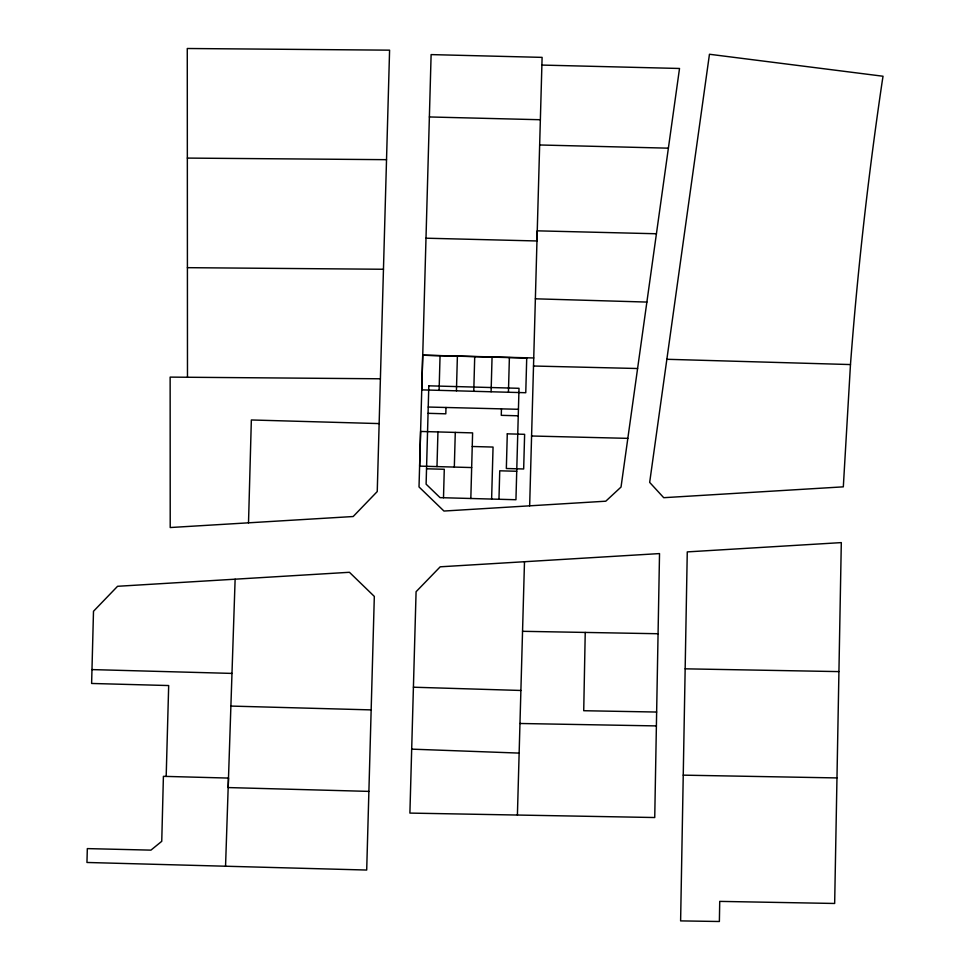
<?xml version="1.0" encoding="UTF-8"?>
<svg xmlns="http://www.w3.org/2000/svg" width="970" height="970" viewBox="0 0 970 970"><rect width="100%" height="100%" fill="white"/><g stroke="black" fill="none" stroke-linecap="round" stroke-linejoin="round"><path stroke-width="1.45" d="M683.244 775.151L687.269 551.894L841.305 542.606L834.661 903.47L719.728 901.385L719.376 921.5L680.613 920.894L683.244 775.151L836.916 777.928M585.237 632.416L583.722 710.719L656.641 712.041M656.387 725.912L654.738 817.528L409.898 813.09L416.082 591.712L440.21 566.807L659.527 553.579L656.387 725.912L519.968 723.487M368.915 791.387L228.192 787.567L228.508 778.073L163.409 776.339L161.748 841.317L150.932 850.132L87.324 848.604L86.96 862.476L366.696 870.041L374.323 596.417L349.43 572.288L117.564 586.292L93.496 611.27L91.617 683.462L168.683 685.547L166.185 776.412M248.514 522.83L251.351 419.974L379.137 423.587M436.985 466.606L437.943 431.941M439.107 390.34L440.053 355.675M443.496 497.743L444.284 469.274L426.533 468.789M445.982 407.485L445.812 413.814L428.061 413.317M454.324 467.079L455.282 432.414M456.433 390.813L457.391 356.148M470.826 498.495L472.608 432.887L420.616 431.456L419.658 466.121L471.65 467.552M473.772 391.298L474.718 356.633M491.099 391.771L492.057 357.105M491.62 499.065L493.051 447.061L472.257 446.491M498.968 499.259L499.744 470.802L516.731 471.262M501.454 408.867L501.272 415.33L518.259 415.803M508.438 392.244L509.383 357.578M517.41 815.055L524.491 561.727M529.656 505.843L537.247 230.836L656.423 233.758M426 238.196L536.968 240.972L542.109 57.375L431.116 54.599L421.768 389.867L525.764 392.729L526.722 358.063L422.726 355.202L419.016 486.952L443.957 511.044L605.777 501.199L621.03 487.049L679.521 68.47L541.89 65.075M225.549 866.222L235.128 579.199M850.472 364.562L843.318 486.843L663.722 497.695L649.67 482.393L709.458 54.259L883.039 76.242L882.227 81.31C868.32 175.315 857.625 269.793 850.472 364.562L666.863 359.288M187.343 158.086L386.521 159.674M187.404 267.671L383.465 269.26M380.398 378.785L170.138 377.112L170.211 527.534L353.177 516.525L377.245 491.56L389.588 50.161L187.271 48.5L187.477 377.257M522.539 631.312L658.072 633.737M685.159 668.827L838.832 671.604M429.37 116.958L540.375 119.734M539.659 144.979L668.391 148.167M422.726 355.202L533.718 357.966M533.488 366.017L637.593 368.515M428.231 407.036L518.441 409.291M531.548 436.003L627.832 438.355M91.968 669.591L231.988 673.41M230.896 706.075L371.158 709.894M535.355 298.808L646.881 302.07M413.414 687.209L520.902 690.47M411.692 749.143L519.144 753.096M428.813 385.817L426.109 484.163L440.065 497.646L515.943 499.732L519.011 388.303L428.813 385.817M507.286 433.845L506.34 468.51L523.667 468.983L524.625 434.317L507.286 433.845"/></g></svg>
